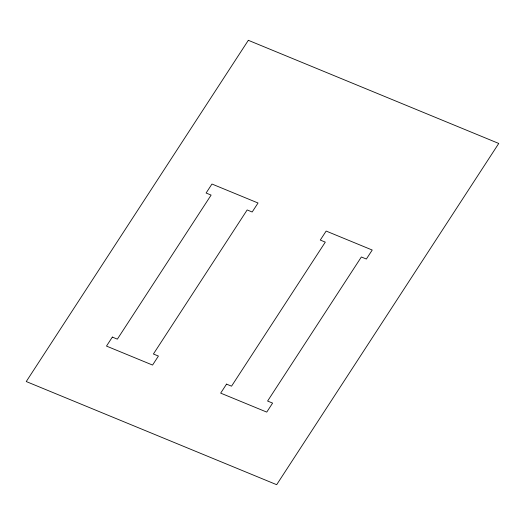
<?xml version="1.0" encoding="UTF-8"?>
<svg xmlns="http://www.w3.org/2000/svg" width="525" height="525" viewBox="0 0 525 525"><rect width="100%" height="100%" fill="white"/><g stroke="black" fill="none" stroke-linecap="round" stroke-linejoin="round"><path stroke-width="0.79" d="M248.332 40.307L26.25 381.544L276.668 484.693L498.75 143.456L248.332 40.307M112.343 337.083L106.483 346.087L152.558 365.065L158.419 356.062L153.412 354.001L247.17 209.941L252.177 212.008L258.037 203.004L211.956 184.026L206.102 193.029L211.109 195.09L117.351 339.15L112.343 337.083M226.531 384.123L220.671 393.127L266.752 412.105L272.606 403.102L267.599 401.041L361.358 256.981L366.365 259.042L372.225 250.038L326.15 231.059L320.289 240.063L325.297 242.13L231.538 386.183L226.531 384.123"/></g></svg>
